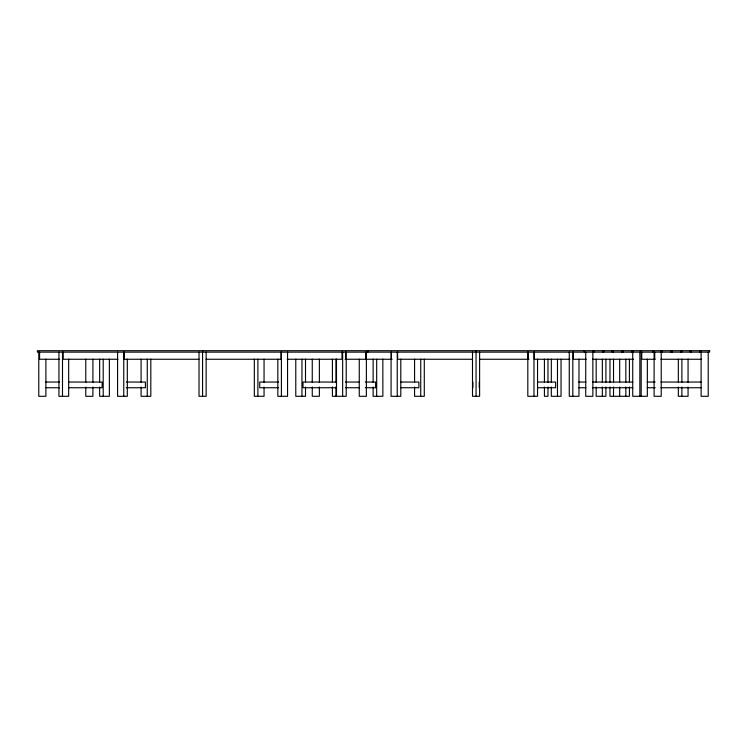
<?xml version="1.0" encoding="UTF-8"?>
<svg xmlns="http://www.w3.org/2000/svg" width="747" height="747" viewBox="0 0 747 747"><rect width="100%" height="100%" fill="white"/><g stroke="black" fill="none" stroke-linecap="round" stroke-linejoin="round"><path stroke-width="1.12" d="M59.62 359.26L39.572 359.26L39.572 352.136M117.979 359.26L63.168 359.26L63.168 352.136M199.019 359.26L124.151 359.26L124.151 352.136M206.135 359.26L281.003 359.26L281.003 352.136M287.175 359.26L341.986 359.26L341.986 352.136M345.058 359.26L392.147 359.26M472.496 359.26L397.628 359.26L397.628 352.136M479.611 359.26L528.969 359.26M569.933 359.26L534.292 359.26L534.292 352.136M586.255 359.26L573.388 359.26L573.388 352.136M592.483 359.26L633.447 359.26M655.222 359.26L641.757 359.26L641.757 352.136M660.852 359.26L701.582 359.26M45.894 382.044L59.573 382.044M68.481 382.044L102.143 382.044L102.143 387.74L68.481 387.74M126.327 382.044L145.413 382.044L145.413 387.74L126.327 387.74M278.575 382.044L259.741 382.044L259.741 387.74L278.575 387.74M336.673 382.044L303.011 382.044L303.011 387.74L336.673 387.74M345.413 382.044L359.494 382.044M365.255 382.044L375.62 382.044L375.62 387.74L365.255 387.74M400.915 382.044L418.89 382.044L418.89 387.74L400.915 387.74M537.653 382.044L555.628 382.044L555.628 387.74L537.653 387.74M578.794 382.044L585.975 382.044M592.614 382.044L632.737 382.044M647.163 382.044L655.222 382.044M660.983 382.044L701.106 382.044M45.894 387.74L59.573 387.74M345.413 387.74L359.494 387.74M578.794 387.74L585.975 387.74M592.614 387.74L632.737 387.74M647.163 387.74L655.222 387.74M660.983 387.74L701.106 387.74M708.221 352.136L708.221 396.293L701.106 396.293L701.116 350.707M699.976 350.707L699.948 352.136M691.405 350.707L691.405 352.136M690.265 350.707L690.265 352.136M688.062 359.111L688.062 382.343M688.062 386.993L688.062 396.293L678.332 396.293L678.332 386.993M681.89 359.111L681.89 382.343M681.89 386.993L681.89 396.293M681.74 350.707L681.74 352.136M680.582 350.707L680.582 352.136M678.332 359.111L678.332 382.343M672.039 350.707L672.039 352.136M670.909 350.707L670.899 352.136M662.365 350.707L662.365 352.136M661.226 350.707L661.226 396.293L654.101 396.293L654.101 352.136M654.727 352.136L654.727 359.26M652.673 350.707L652.673 352.136M647.35 359.111L647.35 396.293L632.737 396.293L632.746 350.707M641.281 350.707L641.281 352.136M641.187 352.136L641.187 396.293M639.852 352.136L639.852 396.293M631.607 350.707L631.607 352.136M629.413 359.111L629.413 382.343M629.413 386.993L629.413 396.293L609.963 396.293L609.963 386.993M625.846 359.111L625.846 382.343M625.846 386.993L625.846 396.293M623.035 350.707L623.035 352.136M621.896 350.707L621.896 352.136M619.693 359.111L619.683 382.343M619.693 386.993L619.683 396.293M613.52 359.111L613.52 382.343M613.52 386.993L613.52 396.293M613.371 350.707L613.371 352.136M612.213 350.707L612.213 352.136M609.963 359.111L609.963 382.343M605.91 359.111L605.91 382.343M605.91 386.993L605.91 396.293L596.181 396.293L596.181 386.993M603.669 350.707L603.669 352.136M602.54 350.707L602.53 352.136M602.343 359.111L602.343 382.343M602.343 386.993L602.343 396.293M596.181 359.111L596.181 382.343M593.996 350.707L593.996 352.136M592.847 350.707L592.857 396.293L585.732 396.293L585.732 352.136M584.303 350.707L584.303 352.136M578.981 359.111L578.981 396.293L569.261 396.293L569.261 352.136M572.818 352.136L572.818 396.293M561.044 359.111L561.044 396.293L551.314 396.293L551.314 386.993M557.477 359.111L557.477 396.293M551.314 359.111L551.314 382.343M547.981 359.111L547.981 382.343M547.981 386.993L547.981 396.293L544.423 396.293L544.423 386.993M544.423 359.111L544.423 382.343M537.541 359.111L537.541 396.293L527.812 396.293L527.812 352.136M533.974 352.136L533.974 396.293M528.138 352.136L528.138 359.26M479.611 352.136L479.611 396.293L472.496 396.293L472.496 352.136M479.257 382.044L479.257 387.74M476.054 350.707L476.054 396.293M472.851 382.044L472.851 387.74M424.296 359.111L424.296 396.293L414.576 396.293L414.576 386.993M420.738 359.111L420.738 396.293M414.576 359.111L414.576 382.343M400.794 359.111L400.794 396.293L391.073 396.293L391.073 352.136M397.236 352.136L397.236 396.293M391.456 352.136L391.456 359.26M382.856 359.111L382.856 396.293L373.127 396.293L373.127 386.993M376.684 359.111L376.684 396.293M373.127 359.111L373.127 382.343M367.804 350.707L367.804 352.136M366.375 352.136L366.375 396.293L359.26 396.293L359.26 359.111M365.582 352.136L365.582 359.26M346.216 352.136L346.216 396.293L332.415 396.293L332.415 386.993M345.534 352.136L345.534 359.26M342.649 352.136L342.649 396.293M336.486 359.111L336.486 396.293M335.982 359.111L335.982 382.343M335.982 386.993L335.982 396.293M332.415 359.111L332.415 382.343M319.371 359.111L319.371 382.343M319.371 386.993L319.371 396.293L312.255 396.293L312.255 386.993M312.255 359.111L312.255 382.343M305.504 359.111L305.504 382.343M305.504 386.993L305.504 396.293L295.775 396.293L295.775 359.111M301.947 359.111L301.947 396.293M287.558 352.136L287.558 396.293L277.828 396.293L277.828 359.111M281.395 352.136L281.395 396.293M264.055 359.111L264.055 382.343M264.055 386.993L264.055 396.293L254.335 396.293L254.335 359.111M257.892 359.111L257.892 396.293M206.135 352.136L206.135 396.293L199.019 396.293L199.019 352.136M202.577 350.707L202.577 396.293M150.819 359.111L150.819 396.293L141.09 396.293L141.09 386.993M147.262 359.111L147.262 396.293M141.09 359.111L141.09 382.343M127.317 359.111L127.317 396.293L117.587 396.293L117.587 352.136M123.759 352.136L123.759 396.293M109.37 359.111L109.37 396.293L99.65 396.293L99.65 386.993M103.207 359.111L103.207 396.293M99.65 359.111L99.65 382.343M92.899 359.111L92.899 382.343M92.899 386.993L92.899 396.293L85.774 396.293L85.774 386.993M85.774 359.111L85.774 382.343M68.668 359.111L68.668 396.293L58.938 396.293L58.938 352.136M62.496 352.136L62.496 396.293M45.894 359.111L45.894 396.293L38.779 396.293L38.779 352.136M709.65 350.707L37.35 350.707L37.35 352.136L709.65 352.136L709.65 350.707"/></g></svg>
